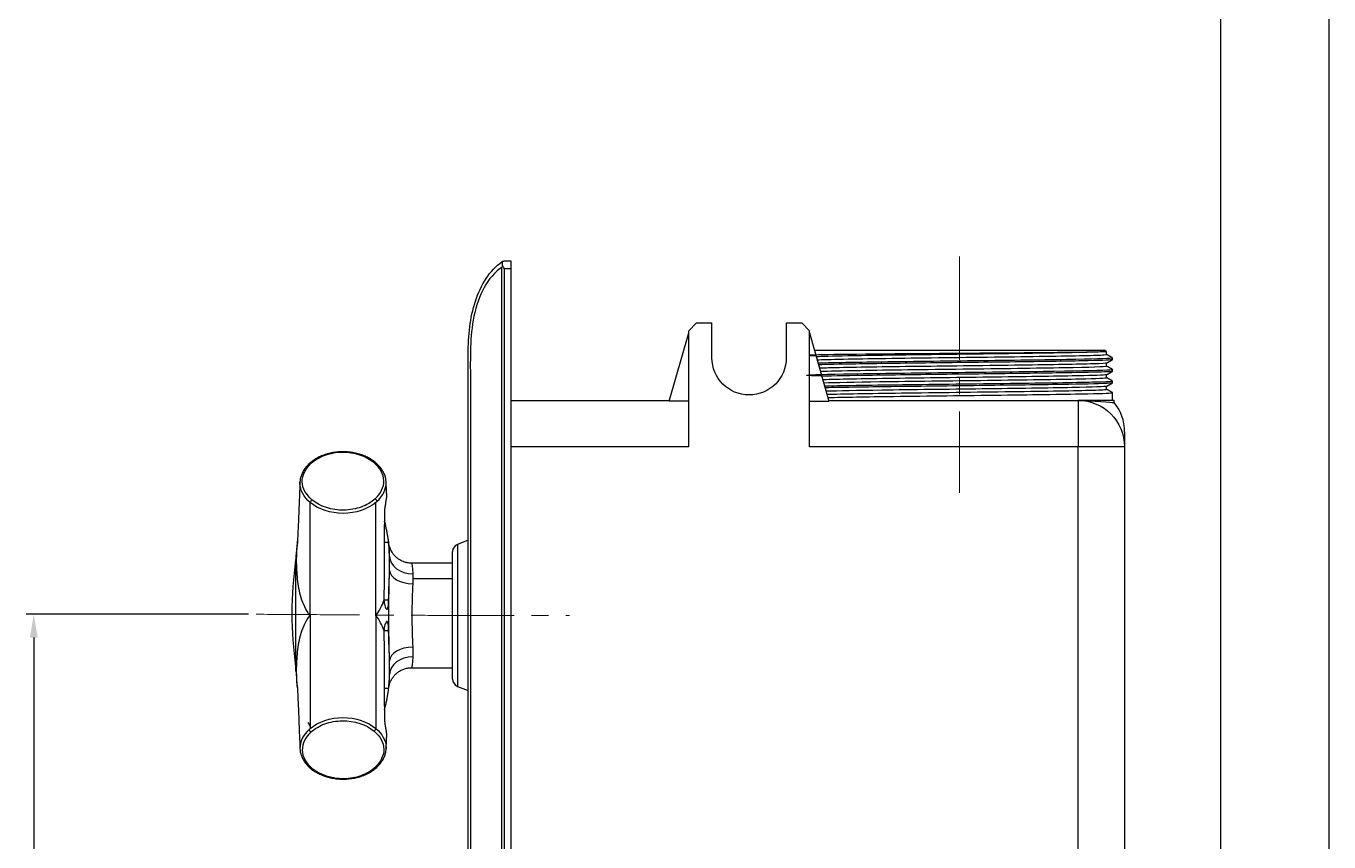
# Model space of a CAD drawing. Extents: x 39169 to 39763, y 19611 to 20031.
# Drawn here: x 39594.2 to 39762.5, y 19754.5 to 19859.9 of the extents above; entities that cross this region are included whole.
import ezdxf

# ---------------------------------------------------------------- set-up
doc = ezdxf.new("R2010")
doc.units = 0
doc.header["$LTSCALE"] = 7
doc.header["$MEASUREMENT"] = 0
doc.linetypes.add('CENTER2', pattern=[28.575, 19.05, -3.175, 3.175, -3.175])
doc.layers.get('0').update_dxf_attribs({"color": 2, "linetype": 'CONTINUOUS'})
for name, color, linetype in [('D', 2, 'CONTINUOUS'), ('DIM', 2, 'CONTINUOUS'), ('DWG', 7, 'CONTINUOUS')]:
    doc.layers.add(name, color=color, linetype=linetype)
doc.layers.add('중심선', color=1, linetype='CENTER2', lineweight=9)

msp = doc.modelspace()

# ---------------------------------------------------------------- linework, layer by layer
at = {"color": 4}
msp.add_line((39748.52, 19997.42), (39748.52, 19622.42), dxfattribs=at)
at = {"layer": 'D', "color": 2}
msp.add_line((39762.52, 20031.42), (39762.52, 19611.42), dxfattribs=at)
at = {"layer": 'DIM'}
for p, q in [((39622.93, 19783.92), (39594.2, 19783.92)), ((39595.2, 19780.92), (39595.2, 19737.04))]:
    msp.add_line(p, q, dxfattribs=at)
msp.add_solid([(39594.7, 19780.92), (39595.7, 19780.92), (39595.2, 19783.92)], dxfattribs=at)
at = {"layer": 'DWG'}
for p, q in [((39655.96, 19829.54), (39656.81, 19829.54)), ((39656.81, 19829.54), (39656.81, 19828.54)), ((39655.66, 19688.37), (39655.66, 19828.71)), ((39656.81, 19828.54), (39656.02, 19828.54)), ((39656.02, 19688.54), (39656.02, 19828.54)), ((39656.81, 19828.54), (39656.81, 19688.54)), ((39680.81, 19821.54), (39679.81, 19820.54)), ((39680.81, 19821.54), (39682.81, 19821.54)), ((39682.81, 19817.04), (39682.81, 19821.54)), ((39692.41, 19821.54), (39692.41, 19817.04)), ((39692.41, 19821.54), (39694.41, 19821.54)), ((39695.41, 19820.54), (39694.41, 19821.54)), ((39677.29, 19811.46), (39679.81, 19820.26)), ((39679.81, 19805.54), (39679.81, 19820.54)), ((39695.41, 19805.54), (39695.41, 19820.54)), ((39695.41, 19820.26), (39697.93, 19811.46)), ((39651.31, 19699.54), (39651.31, 19817.54)), ((39696.05, 19818.04), (39714.79, 19818.04)), ((39714.79, 19818.04), (39733.54, 19818.04)), ((39733.79, 19817.79), (39732.98, 19817.79)), ((39733.79, 19817.79), (39733.54, 19818.04)), ((39733.79, 19817.47), (39733.79, 19817.79)), ((39733.79, 19815.97), (39733.79, 19816.36)), ((39734.54, 19816.79), (39734.54, 19817.04)), ((39734.54, 19816.79), (39734.54, 19816.79)), ((39733.79, 19814.47), (39733.79, 19814.86)), ((39734.53, 19814.04), (39734.53, 19814.04)), ((39734.54, 19815.29), (39734.54, 19815.54)), ((39734.54, 19815.54), (39734.54, 19815.54)), ((39734.54, 19815.29), (39734.54, 19815.29)), ((39734.54, 19813.79), (39734.54, 19814.04)), ((39733.79, 19812.97), (39733.79, 19813.36)), ((39734.54, 19813.79), (39734.54, 19813.79)), ((39734.54, 19811.54), (39734.54, 19812.54)), ((39656.81, 19811.54), (39677.31, 19811.54)), ((39679.81, 19811.46), (39677.29, 19811.46)), ((39695.41, 19811.46), (39697.93, 19811.46)), ((39697.91, 19811.54), (39730.11, 19811.54)), ((39734.79, 19811.54), (39730.11, 19811.54)), ((39730.11, 19811.54), (39730.11, 19805.54)), ((39734.79, 19811.25), (39734.79, 19811.54)), ((39679.81, 19805.54), (39656.81, 19805.54)), ((39730.11, 19805.54), (39695.41, 19805.54)), ((39736.11, 19805.54), (39730.11, 19805.54)), ((39730.11, 19711.54), (39730.11, 19805.54)), ((39736.11, 19805.54), (39736.11, 19711.54)), ((39641.04, 19793.18), (39640.46, 19793.18)), ((39651.31, 19793.47), (39649.95, 19792.95)), ((39649.95, 19792.95), (39649.95, 19774.59)), ((39629.02, 19790.95), (39629.02, 19777.13)), ((39649.31, 19790.52), (39644.03, 19790.52)), ((39649.31, 19775.53), (39649.31, 19792.01)), ((39644.16, 19788.54), (39649.31, 19788.54)), ((39641.04, 19785.74), (39640.44, 19785.74)), ((39641.04, 19781.8), (39640.44, 19781.8)), ((39644.03, 19777.02), (39649.31, 19777.02)), ((39641.04, 19774.35), (39640.46, 19774.35)), ((39649.95, 19774.59), (39651.31, 19774.07))]:
    msp.add_line(p, q, dxfattribs=at)
at = {"layer": 'DWG', "extrusion": (0, 0, -1)}
for centre, radius, start, end in [((-39687.61, 19817.04), 4.8, 180, 0), ((-39730.11, 19805.54), 6, 90, 180)]:
    msp.add_arc(centre, radius, start, end, dxfattribs=at)
at = {"layer": 'DWG'}
for centre, radius, start, end in [((39650.31, 19792.01), 1, 111, 180), ((39679.21, 19784.04), 50.66, 172.1563, 187.8437), ((39629.12, 19790.94), 0.1, 114.4451, 172.1563), ((39629.12, 19777.14), 0.1, 187.8437, 270), ((39650.31, 19775.53), 1, 180, 249)]:
    msp.add_arc(centre, radius, start, end, dxfattribs=at)
for centre, major_axis, ratio, start_param, end_param in [((39730.11, 19807.5), (-6, 0), 0.999997, 3.141584, 3.818245), ((39644.15, 19791.53), (-3, -0.07), 0.795608, 0.024898, 1.551695), ((39644.15, 19789.68), (3, -0.05), 0.606164, 3.196581, 4.723378), ((39644.15, 19777.86), (3, 0.05), 0.606347, 1.559781, 3.086578), ((39644.15, 19776.02), (3, -0.07), 0.794628, 1.589544, 3.116341)]:
    msp.add_ellipse(centre, major_axis=major_axis, ratio=ratio, start_param=start_param, end_param=end_param, dxfattribs=at)
for points, knots in [([(39651.31, 19817.54), (39651.31, 19819.89), (39651.56, 19822.2), (39652.93, 19826.47), (39654.1, 19828.34), (39655.68, 19829.45)], [0, 0, 0, 0, 0.5, 0.5, 1, 1, 1, 1]), ([(39655.68, 19829.45), (39655.68, 19829.45), (39655.68, 19829.45), (39655.71, 19829.47), (39655.74, 19829.49), (39655.77, 19829.5)], [0, 0, 0, 0, 0.027225, 0.027225, 1, 1, 1, 1]), ([(39655.77, 19829.5), (39655.75, 19829.47), (39655.73, 19829.42), (39655.72, 19829.3), (39655.71, 19829.22), (39655.72, 19829.07), (39655.73, 19829), (39655.75, 19828.93)], [0, 0, 0, 0, 0.363068, 0.363068, 0.72733, 0.72733, 1, 1, 1, 1]), ([(39655.77, 19829.5), (39655.82, 19829.52), (39655.87, 19829.53), (39655.94, 19829.54), (39655.95, 19829.54), (39655.96, 19829.54), (39655.96, 19829.54), (39655.96, 19829.54)], [0, 0, 0, 0, 0.807942, 0.807942, 0.981561, 0.981561, 1, 1, 1, 1]), ([(39655.66, 19828.71), (39654.77, 19828.11), (39653.98, 19827.21), (39652.78, 19825.03), (39652.34, 19823.74), (39651.51, 19819.76), (39651.6, 19817.01), (39651.6, 19808.81), (39651.6, 19792.42), (39651.6, 19754.18), (39651.6, 19721.39), (39651.6, 19699.54)], [0, 0, 0, 0, 0.03125, 0.03125, 0.0625, 0.0625, 0.125, 0.125, 0.25, 0.5, 1, 1, 1, 1]), ([(39655.75, 19828.93), (39655.72, 19828.86), (39655.69, 19828.79), (39655.66, 19828.72), (39655.66, 19828.71), (39655.66, 19828.71)], [0, 0, 0, 0, 0.972139, 0.972139, 1, 1, 1, 1]), ([(39656.02, 19828.54), (39656.02, 19828.54), (39656.01, 19828.54), (39655.97, 19828.61), (39655.92, 19828.67), (39655.83, 19828.8), (39655.79, 19828.87), (39655.75, 19828.93)], [0, 0, 0, 0, 0.013181, 0.013181, 0.503991, 0.503991, 1, 1, 1, 1]), ([(39732.98, 19817.79), (39731.84, 19817.76), (39729.48, 19817.73), (39723.14, 19817.66), (39719.18, 19817.63), (39711.18, 19817.57), (39707.16, 19817.54), (39700.52, 19817.47), (39697.95, 19817.44), (39695.18, 19817.38), (39695, 19817.35), (39696.1, 19817.32), (39696.16, 19817.31), (39696.22, 19817.31)], [0, 0, 0, 0, 0.197897, 0.197897, 0.395794, 0.395794, 0.593691, 0.593691, 0.791588, 0.791588, 0.989485, 0.989485, 1, 1, 1, 1]), ([(39732.98, 19817.79), (39731.66, 19817.73), (39728.75, 19817.68), (39721.12, 19817.56), (39716.41, 19817.51), (39707.48, 19817.39), (39703.29, 19817.33), (39698.36, 19817.24), (39696.97, 19817.2), (39696.28, 19817.16)], [0, 0, 0, 0, 0.272141, 0.272141, 0.544281, 0.544281, 0.816422, 0.816422, 1, 1, 1, 1]), ([(39696.39, 19816.78), (39697.04, 19816.81), (39698.2, 19816.84), (39702.79, 19816.94), (39707.28, 19817), (39716.87, 19817.12), (39721.92, 19817.18), (39729.78, 19817.3), (39732.58, 19817.36), (39733.68, 19817.44), (39733.79, 19817.45), (39733.79, 19817.47)], [0, 0, 0, 0, 0.143471, 0.143471, 0.40785, 0.40785, 0.672229, 0.672229, 0.936607, 0.936607, 1, 1, 1, 1]), ([(39696.5, 19816.38), (39698.02, 19816.43), (39700.67, 19816.47), (39707.99, 19816.58), (39712.92, 19816.64), (39722.3, 19816.75), (39726.72, 19816.81), (39732.84, 19816.92), (39734.54, 19816.98), (39734.54, 19817.04)], [0, 0, 0, 0, 0.22064, 0.22064, 0.481953, 0.481953, 0.743266, 0.743266, 1, 1, 1, 1]), ([(39734.54, 19816.79), (39734.53, 19816.78), (39734.51, 19816.78), (39734.17, 19816.73), (39732.81, 19816.68), (39728.41, 19816.59), (39725.37, 19816.55), (39718.5, 19816.46), (39714.7, 19816.42), (39707.48, 19816.33), (39704.07, 19816.28), (39699.31, 19816.2), (39697.66, 19816.17), (39696.57, 19816.14)], [0, 0, 0, 0, 0.023396, 0.023396, 0.228291, 0.228291, 0.433186, 0.433186, 0.63808, 0.63808, 0.842975, 0.842975, 1, 1, 1, 1]), ([(39733.78, 19816.36), (39733.76, 19816.32), (39733.18, 19816.29), (39730.18, 19816.2), (39726.77, 19816.14), (39718.55, 19816.03), (39713.77, 19815.97), (39705.08, 19815.86), (39701.25, 19815.8), (39697.91, 19815.73), (39697.2, 19815.7), (39696.7, 19815.68)], [0, 0, 0, 0, 0.149933, 0.149933, 0.402285, 0.402285, 0.654638, 0.654638, 0.90699, 0.90699, 1, 1, 1, 1]), ([(39696.81, 19815.3), (39697.84, 19815.34), (39699.61, 19815.38), (39705.53, 19815.48), (39710.4, 19815.54), (39720.08, 19815.66), (39724.84, 19815.72), (39731.68, 19815.84), (39733.7, 19815.9), (39733.79, 19815.97), (39733.79, 19815.97), (39733.79, 19815.97)], [0, 0, 0, 0, 0.178841, 0.178841, 0.450485, 0.450485, 0.722128, 0.722128, 0.993771, 0.993771, 1, 1, 1, 1]), ([(39696.93, 19814.68), (39695.49, 19814.72), (39694.84, 19814.76), (39695.48, 19814.86), (39697.62, 19814.92), (39704.4, 19815.03), (39709.02, 19815.09), (39718.5, 19815.21), (39723.3, 19815.26), (39730.75, 19815.38), (39733.35, 19815.43), (39734.43, 19815.51), (39734.54, 19815.52), (39734.54, 19815.54)], [0, 0, 0, 0, 0.144638, 0.144638, 0.345761, 0.345761, 0.546884, 0.546884, 0.748007, 0.748007, 0.949131, 0.949131, 1, 1, 1, 1]), ([(39734.54, 19815.29), (39734.48, 19815.25), (39733.65, 19815.21), (39730.35, 19815.13), (39727.66, 19815.09), (39721.25, 19814.99), (39717.54, 19814.95), (39710.18, 19814.86), (39706.57, 19814.82), (39700.76, 19814.73), (39698.48, 19814.69), (39697, 19814.65)], [0, 0, 0, 0, 0.180873, 0.180873, 0.389642, 0.389642, 0.598411, 0.598411, 0.80718, 0.80718, 1, 1, 1, 1]), ([(39733.79, 19814.86), (39733.75, 19814.81), (39732.73, 19814.77), (39728.42, 19814.67), (39724.6, 19814.61), (39715.93, 19814.5), (39711.15, 19814.44), (39702.91, 19814.33), (39699.48, 19814.27), (39697.42, 19814.21), (39697.28, 19814.2), (39697.14, 19814.2)], [0, 0, 0, 0, 0.202273, 0.202273, 0.461251, 0.461251, 0.720229, 0.720229, 0.979206, 0.979206, 1, 1, 1, 1]), ([(39697.25, 19813.81), (39698.73, 19813.86), (39701.28, 19813.91), (39708.58, 19814.02), (39713.67, 19814.08), (39723.18, 19814.2), (39727.54, 19814.26), (39732.57, 19814.37), (39733.79, 19814.42), (39733.79, 19814.47)], [0, 0, 0, 0, 0.220191, 0.220191, 0.498018, 0.498018, 0.775845, 0.775845, 1, 1, 1, 1]), ([(39697.36, 19813.4), (39697.71, 19813.41), (39698.1, 19813.42), (39701.21, 19813.49), (39705.35, 19813.55), (39714.54, 19813.66), (39719.55, 19813.72), (39727.99, 19813.83), (39731.39, 19813.89), (39734.07, 19813.98), (39734.54, 19814.01), (39734.53, 19814.04)], [0, 0, 0, 0, 0.042826, 0.042826, 0.314169, 0.314169, 0.585511, 0.585511, 0.856854, 0.856854, 1, 1, 1, 1]), ([(39734.54, 19813.79), (39734.5, 19813.76), (39734.08, 19813.73), (39731.99, 19813.66), (39729.71, 19813.62), (39723.86, 19813.53), (39720.31, 19813.49), (39712.98, 19813.39), (39709.23, 19813.35), (39702.66, 19813.26), (39699.85, 19813.22), (39697.75, 19813.17), (39697.58, 19813.17), (39697.42, 19813.16)], [0, 0, 0, 0, 0.130994, 0.130994, 0.343275, 0.343275, 0.555555, 0.555555, 0.767835, 0.767835, 0.980116, 0.980116, 1, 1, 1, 1]), ([(39733.79, 19813.35), (39733.69, 19813.3), (39732.08, 19813.25), (39726.38, 19813.13), (39722.19, 19813.08), (39713.27, 19812.96), (39708.57, 19812.91), (39701.62, 19812.81), (39699.1, 19812.76), (39697.55, 19812.71)], [0, 0, 0, 0, 0.25306, 0.25306, 0.518606, 0.518606, 0.784152, 0.784152, 1, 1, 1, 1]), ([(39697.66, 19812.33), (39699.63, 19812.38), (39703.12, 19812.44), (39711.78, 19812.56), (39716.96, 19812.62), (39726.01, 19812.74), (39729.84, 19812.8), (39733.16, 19812.9), (39733.78, 19812.93), (39733.78, 19812.97)], [0, 0, 0, 0, 0.266736, 0.266736, 0.550318, 0.550318, 0.833899, 0.833899, 1, 1, 1, 1]), ([(39697.79, 19811.91), (39699.78, 19811.96), (39702.79, 19812.01), (39710.59, 19812.11), (39715.62, 19812.17), (39724.74, 19812.29), (39728.8, 19812.34), (39733.44, 19812.44), (39734.54, 19812.49), (39734.54, 19812.54)], [0, 0, 0, 0, 0.227565, 0.227565, 0.503339, 0.503339, 0.779113, 0.779113, 1, 1, 1, 1]), ([(39736.11, 19807.5), (39736.11, 19807.48), (39736.11, 19806.95), (39736.11, 19805.98), (39736.11, 19805.54), (39736.11, 19805.54)], [0, 0, 0, 0, 0.49848, 0.49848, 1, 1, 1, 1]), ([(39639.35, 19803.5), (39639.33, 19803.52), (39639.16, 19803.66), (39638.81, 19803.91), (39638.29, 19804.21), (39637.72, 19804.46), (39637.1, 19804.66), (39636.44, 19804.81), (39635.75, 19804.9), (39635.05, 19804.92), (39634.35, 19804.88), (39633.66, 19804.77), (39632.99, 19804.6), (39632.37, 19804.38), (39631.78, 19804.09), (39631.26, 19803.76), (39630.95, 19803.52), (39630.8, 19803.39)], [0, 0, 0, 0, 0.010885, 0.081871, 0.146889, 0.216457, 0.284933, 0.356743, 0.428241, 0.499771, 0.571866, 0.643393, 0.715494, 0.787186, 0.85846, 0.930541, 1, 1, 1, 1]), ([(39639.16, 19803.48), (39638.16, 19804.34), (39636.61, 19804.84), (39634.28, 19804.81), (39633.5, 19804.68), (39632.1, 19804.17), (39631.51, 19803.8), (39631.01, 19803.37)], [0, 0, 0, 0, 0.5, 0.5, 0.75, 0.75, 1, 1, 1, 1]), ([(39630.81, 19803.38), (39630.74, 19803.31), (39630.52, 19803.1), (39630.21, 19802.72), (39629.92, 19802.26), (39629.71, 19801.77), (39629.6, 19801.35), (39629.59, 19801.08), (39629.59, 19800.97)], [0, 0, 0, 0, 0.102116, 0.30134, 0.513359, 0.691341, 0.879729, 1, 1, 1, 1]), ([(39631.14, 19798.7), (39630.38, 19799.36), (39629.9, 19800.17), (39629.85, 19801.87), (39630.29, 19802.69), (39631.01, 19803.37)], [0, 0, 0, 0, 0.5, 0.5, 1, 1, 1, 1]), ([(39630.94, 19803.49), (39630.86, 19803.43), (39630.76, 19803.34), (39630.67, 19803.25), (39630.65, 19803.23)], [0, 0, 0, 0, 0.807448, 1, 1, 1, 1]), ([(39630.81, 19803.38), (39630.82, 19803.39), (39630.82, 19803.39), (39630.85, 19803.41), (39630.87, 19803.41), (39630.92, 19803.41), (39630.94, 19803.4), (39630.98, 19803.39), (39630.99, 19803.38), (39631, 19803.38), (39631.01, 19803.37), (39631.01, 19803.37)], [0, 0, 0, 0, 0.170577, 0.170577, 0.496555, 0.496555, 0.822593, 0.822593, 0.943815, 0.943815, 1, 1, 1, 1]), ([(39639.29, 19798.82), (39640.02, 19799.5), (39640.45, 19800.32), (39640.4, 19802.01), (39639.93, 19802.83), (39639.17, 19803.48)], [0, 0, 0, 0, 0.5, 0.5, 1, 1, 1, 1]), ([(39640.71, 19800.97), (39640.71, 19801.07), (39640.7, 19801.34), (39640.6, 19801.77), (39640.39, 19802.24), (39640.11, 19802.7), (39639.76, 19803.12), (39639.5, 19803.38), (39639.36, 19803.5)], [0, 0, 0, 0, 0.11048, 0.287525, 0.465212, 0.641108, 0.835608, 1, 1, 1, 1]), ([(39629.58, 19800.99), (39629.56, 19800.45), (39629.52, 19799.45), (39629.47, 19798.07), (39629.42, 19796.92), (39629.39, 19796.02), (39629.36, 19795.37), (39629.34, 19794.91), (39629.32, 19794.52), (39629.3, 19794.15), (39629.28, 19793.77), (39629.27, 19793.42), (39629.25, 19793.09), (39629.24, 19792.94), (39629.23, 19792.88)], [0, 0, 0, 0, 0.156784, 0.296121, 0.411314, 0.503342, 0.573483, 0.616157, 0.655391, 0.713095, 0.768721, 0.834842, 0.911682, 1, 1, 1, 1]), ([(39630.91, 19798.36), (39630.1, 19799.06), (39629.61, 19799.91), (39629.58, 19800.87), (39629.58, 19800.92), (39629.58, 19800.97)], [0, 0, 0, 0, 0.942478, 0.942478, 1, 1, 1, 1]), ([(39639.53, 19798.48), (39640.29, 19799.19), (39640.75, 19800.07), (39640.72, 19800.96), (39640.72, 19800.97), (39640.72, 19800.97)], [0, 0, 0, 0, 0.996512, 0.996512, 1, 1, 1, 1]), ([(39639.29, 19798.82), (39638.79, 19798.39), (39638.2, 19798.01), (39636.82, 19797.52), (39636.04, 19797.38), (39633.71, 19797.34), (39632.14, 19797.84), (39631.14, 19798.7)], [0, 0, 0, 0, 0.25, 0.25, 0.5, 0.5, 1, 1, 1, 1]), ([(39639.29, 19798.82), (39639.3, 19798.81), (39639.3, 19798.81), (39639.33, 19798.79), (39639.36, 19798.77), (39639.41, 19798.73), (39639.43, 19798.7), (39639.47, 19798.65), (39639.49, 19798.62), (39639.51, 19798.56), (39639.52, 19798.54), (39639.53, 19798.5), (39639.53, 19798.49), (39639.53, 19798.48)], [0, 0, 0, 0, 0.037932, 0.037932, 0.258081, 0.258081, 0.478231, 0.478231, 0.698358, 0.698358, 0.918444, 0.918444, 1, 1, 1, 1]), ([(39640.76, 19799.04), (39640.75, 19798.92), (39640.72, 19798.78), (39640.67, 19798.48), (39640.64, 19798.32), (39640.59, 19797.98), (39640.56, 19797.81), (39640.51, 19797.46), (39640.5, 19797.29), (39640.5, 19797.14)], [0, 0, 0, 0, 0.242739, 0.242739, 0.485087, 0.485087, 0.733006, 0.733006, 1, 1, 1, 1]), ([(39639.39, 19798.37), (39638.37, 19797.48), (39636.77, 19796.96), (39633.55, 19796.95), (39631.95, 19797.48), (39630.91, 19798.36)], [0, 0, 0, 0, 0.5, 0.5, 1, 1, 1, 1]), ([(39630.91, 19783.77), (39630.91, 19785.84), (39630.91, 19790.01), (39630.91, 19794.96), (39630.91, 19797.5), (39630.91, 19798.36)], [0, 0, 0, 0, 0.391693, 0.783386, 1, 1, 1, 1]), ([(39639.39, 19783.77), (39639.39, 19786.42), (39639.39, 19789.08), (39639.39, 19794.08), (39639.39, 19796.38), (39639.39, 19798.37)], [0, 0, 0, 0, 0.5, 0.5, 1, 1, 1, 1]), ([(39640.48, 19795.96), (39640.49, 19795.95), (39640.49, 19795.93), (39640.52, 19795.83), (39640.56, 19795.72), (39640.59, 19795.59), (39640.59, 19795.59), (39640.59, 19795.58)], [0, 0, 0, 0, 0.154155, 0.154155, 0.979625, 0.979625, 1, 1, 1, 1]), ([(39641.04, 19793.18), (39641.04, 19793.22), (39641.03, 19793.28), (39641.01, 19793.45), (39641, 19793.56), (39640.96, 19793.82), (39640.94, 19793.97), (39640.88, 19794.28), (39640.85, 19794.45), (39640.79, 19794.78), (39640.75, 19794.95), (39640.68, 19795.27), (39640.64, 19795.43), (39640.56, 19795.7), (39640.53, 19795.82), (39640.49, 19795.93), (39640.49, 19795.95), (39640.49, 19795.96)], [0, 0, 0, 0, 0.136564, 0.136564, 0.273102, 0.273102, 0.410061, 0.410061, 0.548299, 0.548299, 0.688659, 0.688659, 0.831611, 0.831611, 0.975792, 0.975792, 1, 1, 1, 1]), ([(39629.25, 19793.04), (39629.25, 19793.09), (39629.26, 19793.17), (39629.27, 19793.28), (39629.28, 19793.38), (39629.29, 19793.39), (39629.27, 19793.24), (39629.24, 19792.97), (39629.2, 19792.6), (39629.16, 19792.26), (39629.15, 19792.03), (39629.14, 19791.97)], [0, 0, 0, 0, 0.169665, 0.327023, 0.418476, 0.498711, 0.588414, 0.695863, 0.825037, 0.950886, 1, 1, 1, 1]), ([(39630.91, 19783.77), (39630.34, 19784.47), (39629.63, 19786.04), (39629.23, 19788.46), (39629.13, 19790.75), (39629.18, 19792.22), (39629.23, 19792.88)], [0, 0, 0, 0, 0.262338, 0.524676, 0.787014, 1, 1, 1, 1]), ([(39641.02, 19793.37), (39641.02, 19793.37), (39641.02, 19793.36), (39641.03, 19793.33), (39641.03, 19793.29), (39641.03, 19793.26)], [0, 0, 0, 0, 0.030612, 0.030612, 1, 1, 1, 1]), ([(39641.16, 19791.4), (39641.13, 19792.61), (39641.05, 19793.16), (39641.05, 19793.16), (39641.05, 19793.16), (39641.05, 19793.16)], [0, 0, 0, 0, 0.951543, 0.951543, 1, 1, 1, 1]), ([(39644.03, 19790.53), (39644, 19790.52), (39643.81, 19790.51), (39643.46, 19790.56), (39643.01, 19790.68), (39642.6, 19790.87), (39642.25, 19791.09), (39641.94, 19791.35), (39641.69, 19791.63), (39641.49, 19791.91), (39641.33, 19792.19), (39641.22, 19792.45), (39641.15, 19792.67), (39641.1, 19792.84), (39641.08, 19792.95), (39641.07, 19793), (39641.07, 19793.03), (39641.07, 19793.03)], [0, 0, 0, 0, 0.019511, 0.132899, 0.240409, 0.342617, 0.439725, 0.53167, 0.618161, 0.698668, 0.77237, 0.838007, 0.893245, 0.933627, 0.961482, 0.982136, 1, 1, 1, 1]), ([(39629.07, 19776.57), (39629.07, 19776.57), (39629.07, 19776.57), (39629.07, 19776.57), (39629.05, 19777.28), (39629.04, 19779.74), (39629.07, 19781.48), (39629.07, 19785.06), (39629.05, 19786.91), (39629.04, 19789.7), (39629.06, 19790.65), (39629.07, 19790.9)], [0, 0, 0, 0, 0.000187, 0.000187, 0.25014, 0.25014, 0.500093, 0.500093, 0.750047, 0.750047, 1, 1, 1, 1]), ([(39629.14, 19791.97), (39629.14, 19791.97), (39629.14, 19791.97), (39629.14, 19791.97), (39629.14, 19791.97), (39629.14, 19791.97), (39629.14, 19791.97), (39629.14, 19791.97)], [0, 0, 0, 0, 0.428962, 0.428962, 0.714481, 0.714481, 1, 1, 1, 1]), ([(39641.16, 19777.9), (39641.13, 19779.59), (39641.05, 19781.68), (39641.05, 19785.86), (39641.13, 19787.94), (39641.16, 19789.63)], [0, 0, 0, 0, 0.5, 0.5, 1, 1, 1, 1]), ([(39644.15, 19787.86), (39644.12, 19786.69), (39644.03, 19785.25), (39644.03, 19782.29), (39644.12, 19780.85), (39644.15, 19779.68)], [0, 0, 0, 0, 0.5, 0.5, 1, 1, 1, 1]), ([(39640.44, 19785.69), (39640.45, 19785.53), (39640.47, 19785.37), (39640.52, 19785.1), (39640.56, 19784.98), (39640.63, 19784.77), (39640.67, 19784.69), (39640.74, 19784.57), (39640.78, 19784.54), (39640.85, 19784.55), (39640.88, 19784.58), (39640.94, 19784.7), (39640.96, 19784.78), (39641, 19785), (39641.01, 19785.13), (39641.03, 19785.42), (39641.04, 19785.58), (39641.04, 19785.74)], [0, 0, 0, 0, 0.121679, 0.121679, 0.243039, 0.243039, 0.369024, 0.369024, 0.498634, 0.498634, 0.627642, 0.627642, 0.754309, 0.754309, 0.878919, 0.878919, 1, 1, 1, 1]), ([(39629.23, 19774.65), (39629.18, 19775.31), (39629.13, 19776.79), (39629.23, 19779.08), (39629.63, 19781.5), (39630.34, 19783.07), (39630.91, 19783.77)], [0, 0, 0, 0, 0.213663, 0.475775, 0.737888, 1, 1, 1, 1]), ([(39630.91, 19783.77), (39630.91, 19781.12), (39630.91, 19778.46), (39630.91, 19773.45), (39630.91, 19771.16), (39630.91, 19769.17)], [0, 0, 0, 0, 0.5, 0.5, 1, 1, 1, 1]), ([(39639.39, 19783.77), (39639.39, 19781.7), (39639.39, 19777.53), (39639.39, 19772.58), (39639.39, 19770.04), (39639.39, 19769.18)], [0, 0, 0, 0, 0.391689, 0.783377, 1, 1, 1, 1]), ([(39641.03, 19782.07), (39641.03, 19782.14), (39641.03, 19782.2), (39641.01, 19782.41), (39641, 19782.54), (39640.96, 19782.75), (39640.94, 19782.84), (39640.89, 19782.96), (39640.85, 19782.99), (39640.79, 19783), (39640.75, 19782.97), (39640.68, 19782.87), (39640.64, 19782.79), (39640.56, 19782.58), (39640.53, 19782.45), (39640.47, 19782.17), (39640.45, 19782.01), (39640.44, 19781.85)], [0, 0, 0, 0, 0.058979, 0.058979, 0.190838, 0.190838, 0.323104, 0.323104, 0.456606, 0.456606, 0.592163, 0.592163, 0.730228, 0.730228, 0.869481, 0.869481, 1, 1, 1, 1]), ([(39641.07, 19774.51), (39641.07, 19774.52), (39641.07, 19774.55), (39641.1, 19774.66), (39641.14, 19774.84), (39641.23, 19775.12), (39641.39, 19775.48), (39641.64, 19775.86), (39641.93, 19776.18), (39642.27, 19776.47), (39642.67, 19776.71), (39643.11, 19776.89), (39643.57, 19777), (39643.88, 19777.02), (39644.03, 19777.02)], [0, 0, 0, 0, 0.027961, 0.054605, 0.097066, 0.156119, 0.262638, 0.366905, 0.466489, 0.567228, 0.673931, 0.783792, 0.895465, 1, 1, 1, 1]), ([(39644.15, 19778.41), (39644.12, 19777.52), (39644.03, 19777.02), (39644.03, 19777.02), (39644.03, 19777.02), (39644.03, 19777.02)], [0, 0, 0, 0, 0.999444, 0.999444, 1, 1, 1, 1]), ([(39629.07, 19776.57), (39629.08, 19776.44), (39629.1, 19776.08), (39629.14, 19775.6), (39629.17, 19775.15), (39629.2, 19774.85), (39629.23, 19774.62), (39629.24, 19774.51), (39629.25, 19774.47)], [0, 0, 0, 0, 0.170656, 0.493666, 0.643923, 0.785276, 0.910688, 1, 1, 1, 1]), ([(39629.23, 19774.65), (39629.24, 19774.63), (39629.24, 19774.54), (39629.26, 19774.29), (39629.27, 19774), (39629.29, 19773.67), (39629.31, 19773.27), (39629.33, 19772.73), (39629.37, 19771.97), (39629.41, 19770.96), (39629.46, 19769.69), (39629.52, 19768.2), (39629.56, 19767.12), (39629.58, 19766.55)], [0, 0, 0, 0, 0.087152, 0.158748, 0.216625, 0.261719, 0.305625, 0.361984, 0.447333, 0.553455, 0.681669, 0.832834, 1, 1, 1, 1]), ([(39640.49, 19771.58), (39640.49, 19771.59), (39640.49, 19771.61), (39640.52, 19771.71), (39640.56, 19771.82), (39640.63, 19772.08), (39640.67, 19772.23), (39640.74, 19772.55), (39640.78, 19772.72), (39640.85, 19773.07), (39640.88, 19773.24), (39640.94, 19773.56), (39640.96, 19773.72), (39641, 19773.98), (39641.01, 19774.09), (39641.03, 19774.21), (39641.03, 19774.25), (39641.03, 19774.27)], [0, 0, 0, 0, 0.026016, 0.026016, 0.171766, 0.171766, 0.323076, 0.323076, 0.478748, 0.478748, 0.633697, 0.633697, 0.785828, 0.785828, 0.935481, 0.935481, 1, 1, 1, 1]), ([(39630.91, 19769.17), (39631.94, 19770.06), (39633.53, 19770.58), (39636.75, 19770.58), (39638.36, 19770.06), (39639.39, 19769.18)], [0, 0, 0, 0, 0.5, 0.5, 1, 1, 1, 1]), ([(39631.01, 19768.72), (39631.51, 19769.15), (39632.11, 19769.53), (39633.49, 19770.02), (39634.27, 19770.16), (39636.6, 19770.19), (39638.16, 19769.7), (39639.16, 19768.84)], [0, 0, 0, 0, 0.25, 0.25, 0.5, 0.5, 1, 1, 1, 1]), ([(39640.5, 19770.43), (39640.5, 19770.29), (39640.51, 19770.14), (39640.55, 19769.82), (39640.57, 19769.65), (39640.63, 19769.31), (39640.66, 19769.14), (39640.72, 19768.82), (39640.74, 19768.67), (39640.76, 19768.52), (39640.76, 19768.5), (39640.76, 19768.48)], [0, 0, 0, 0, 0.234852, 0.234852, 0.469103, 0.469103, 0.712162, 0.712162, 0.961297, 0.961297, 1, 1, 1, 1]), ([(39630.78, 19769.06), (39630.01, 19768.35), (39629.56, 19767.47), (39629.58, 19766.57), (39629.58, 19766.57), (39629.58, 19766.57)], [0, 0, 0, 0, 0.994902, 0.994902, 1, 1, 1, 1]), ([(39631.01, 19768.72), (39630.29, 19768.05), (39629.86, 19767.22), (39629.9, 19765.53), (39630.37, 19764.71), (39631.14, 19764.06)], [0, 0, 0, 0, 0.5, 0.5, 1, 1, 1, 1]), ([(39631.01, 19768.72), (39631.01, 19768.73), (39631.01, 19768.73), (39630.97, 19768.75), (39630.95, 19768.77), (39630.9, 19768.81), (39630.88, 19768.84), (39630.84, 19768.89), (39630.82, 19768.92), (39630.8, 19768.98), (39630.79, 19769.01), (39630.78, 19769.04), (39630.78, 19769.05), (39630.78, 19769.06)], [0, 0, 0, 0, 0.038268, 0.038268, 0.258414, 0.258414, 0.478561, 0.478561, 0.698686, 0.698686, 0.91877, 0.91877, 1, 1, 1, 1]), ([(39639.16, 19768.84), (39639.93, 19768.18), (39640.4, 19767.37), (39640.45, 19765.67), (39640.02, 19764.85), (39639.29, 19764.17)], [0, 0, 0, 0, 0.5, 0.5, 1, 1, 1, 1]), ([(39639.39, 19769.18), (39640.2, 19768.48), (39640.7, 19767.62), (39640.73, 19766.67), (39640.73, 19766.62), (39640.72, 19766.56)], [0, 0, 0, 0, 0.943012, 0.943012, 1, 1, 1, 1]), ([(39629.59, 19766.57), (39629.59, 19766.46), (39629.6, 19766.2), (39629.71, 19765.77), (39629.91, 19765.3), (39630.19, 19764.84), (39630.54, 19764.42), (39630.81, 19764.16), (39630.94, 19764.04)], [0, 0, 0, 0, 0.109652, 0.28682, 0.464685, 0.64083, 0.835594, 1, 1, 1, 1]), ([(39639.49, 19764.16), (39639.56, 19764.23), (39639.78, 19764.43), (39640.09, 19764.82), (39640.39, 19765.28), (39640.59, 19765.76), (39640.7, 19766.19), (39640.71, 19766.46), (39640.71, 19766.57)], [0, 0, 0, 0, 0.102316, 0.301319, 0.513097, 0.690926, 0.879188, 1, 1, 1, 1]), ([(39630.8, 19764.15), (39630.82, 19764.13), (39630.99, 19763.99), (39631.21, 19763.82), (39631.44, 19763.67), (39631.49, 19763.64)], [0, 0, 0, 0, 0.087214, 0.77861, 1, 1, 1, 1]), ([(39630.95, 19764.04), (39630.97, 19764.02), (39631.14, 19763.88), (39631.49, 19763.64), (39632.01, 19763.33), (39632.58, 19763.08), (39633.2, 19762.88), (39633.86, 19762.73), (39634.55, 19762.64), (39635.25, 19762.62), (39635.95, 19762.66), (39636.64, 19762.77), (39637.31, 19762.93), (39637.93, 19763.16), (39638.52, 19763.44), (39639.04, 19763.78), (39639.35, 19764.02), (39639.5, 19764.14)], [0, 0, 0, 0, 0.010659, 0.081671, 0.146683, 0.216263, 0.284708, 0.356532, 0.428097, 0.499709, 0.571846, 0.643369, 0.715452, 0.787168, 0.858488, 0.930629, 1, 1, 1, 1]), ([(39631.14, 19764.06), (39632.14, 19763.2), (39633.69, 19762.7), (39636.02, 19762.73), (39636.8, 19762.86), (39638.2, 19763.37), (39638.79, 19763.74), (39639.29, 19764.17)], [0, 0, 0, 0, 0.5, 0.5, 0.75, 0.75, 1, 1, 1, 1]), ([(39639.49, 19764.16), (39639.48, 19764.15), (39639.48, 19764.14), (39639.45, 19764.13), (39639.43, 19764.13), (39639.38, 19764.13), (39639.36, 19764.14), (39639.32, 19764.15), (39639.31, 19764.15), (39639.3, 19764.16), (39639.29, 19764.16), (39639.29, 19764.17)], [0, 0, 0, 0, 0.170567, 0.170567, 0.496561, 0.496561, 0.822612, 0.822612, 0.94331, 0.94331, 1, 1, 1, 1])]:
    msp.add_open_spline(points, degree=3, knots=knots, dxfattribs=at)
for points, degree in [([(39734.55, 19817.04), (39734.17, 19817.26), (39733.79, 19817.47)], 2), ([(39733.78, 19816.35), (39734.16, 19816.57), (39734.55, 19816.79)], 2), ([(39734.55, 19815.54), (39734.17, 19815.76), (39733.79, 19815.97)], 2), ([(39734.54, 19817.04), (39734.54, 19817.04), (39734.54, 19817.04), (39734.53, 19817.05)], 3), ([(39733.79, 19814.85), (39734.17, 19815.07), (39734.55, 19815.29)], 2), ([(39733.79, 19814.86), (39733.98, 19814.96), (39734.17, 19815.07)], 2), ([(39734.55, 19814.04), (39734.17, 19814.26), (39733.79, 19814.47)], 2), ([(39734.26, 19815.12), (39734.4, 19815.21), (39734.55, 19815.29)], 2), ([(39733.78, 19813.35), (39734.16, 19813.57), (39734.55, 19813.79)], 2), ([(39734.55, 19812.54), (39734.17, 19812.76), (39733.79, 19812.97)], 2), ([(39730.43, 19811.53), (39733.26, 19811.38), (39734.8, 19811.25), (39734.79, 19811.25)], 3), ([(39639.36, 19803.49), (39639.32, 19803.53), (39639.24, 19803.53), (39639.17, 19803.48)], 3), ([(39629.59, 19801.12), (39629.59, 19801.07), (39629.58, 19801.02), (39629.58, 19800.97)], 3), ([(39640.78, 19799.52), (39640.72, 19800.99)], 1), ([(39640.78, 19799.52), (39640.72, 19800.99)], 1), ([(39640.78, 19799.52), (39640.79, 19799.36), (39640.78, 19799.2), (39640.76, 19799.04)], 3), ([(39631.14, 19798.7), (39631.02, 19798.63), (39630.92, 19798.47), (39630.91, 19798.36)], 3), ([(39639.53, 19798.48), (39639.49, 19798.44), (39639.44, 19798.4), (39639.4, 19798.37)], 3), ([(39640.5, 19797.14), (39640.47, 19793.8), (39640.45, 19789.95), (39640.44, 19785.95)], 3), ([(39641.03, 19793.26), (39641.04, 19793.23), (39641.04, 19793.2), (39641.04, 19793.18)], 3), ([(39641.16, 19791.4), (39641.13, 19792.27), (39641.07, 19792.89), (39641.04, 19793.18)], 3), ([(39629.14, 19791.97), (39629.11, 19791.61), (39629.09, 19791.26), (39629.07, 19790.9)], 3), ([(39629.08, 19791.03), (39629.1, 19791.34), (39629.12, 19791.66), (39629.14, 19791.97)], 3), ([(39641.16, 19789.63), (39641.17, 19790.29), (39641.17, 19790.89), (39641.16, 19791.4)], 3), ([(39644.03, 19790.52), (39644.03, 19790.52), (39644.12, 19790.02), (39644.15, 19789.14)], 3), ([(39641.04, 19785.74), (39641.08, 19787.16), (39641.13, 19788.5), (39641.16, 19789.63)], 3), ([(39644.15, 19789.14), (39644.16, 19788.96), (39644.16, 19788.76), (39644.16, 19788.54)], 3), ([(39644.16, 19788.54), (39644.16, 19788.33), (39644.16, 19788.1), (39644.15, 19787.86)], 3), ([(39639.39, 19783.77), (39639.87, 19784.37), (39640.2, 19785.02), (39640.44, 19785.69)], 3), ([(39640.44, 19785.95), (39640.44, 19785.86), (39640.44, 19785.78), (39640.44, 19785.69)], 3), ([(39640.44, 19781.85), (39640.2, 19782.52), (39639.87, 19783.17), (39639.39, 19783.77)], 3), ([(39641.04, 19781.8), (39641.04, 19781.89), (39641.04, 19781.98), (39641.03, 19782.07)], 3), ([(39640.44, 19781.85), (39640.44, 19781.76), (39640.44, 19781.68), (39640.44, 19781.59)], 3), ([(39640.44, 19781.59), (39640.45, 19777.6), (39640.47, 19773.76), (39640.5, 19770.43)], 3), ([(39641.16, 19777.9), (39641.13, 19779.05), (39641.07, 19780.38), (39641.04, 19781.8)], 3), ([(39644.15, 19779.68), (39644.16, 19779.2), (39644.16, 19778.77), (39644.15, 19778.41)], 3), ([(39641.16, 19776.15), (39641.17, 19776.66), (39641.17, 19777.24), (39641.16, 19777.9)], 3), ([(39641.05, 19774.39), (39641.08, 19774.7), (39641.14, 19775.31), (39641.16, 19776.15)], 3), ([(39641.05, 19774.38), (39641.05, 19774.43), (39641.1, 19774.75), (39641.13, 19775.37)], 3), ([(39641.03, 19774.27), (39641.04, 19774.31), (39641.04, 19774.34), (39641.04, 19774.35)], 3), ([(39641.04, 19774.37), (39641.05, 19774.38), (39641.05, 19774.38), (39641.05, 19774.39)], 3), ([(39641.05, 19774.43), (39641.06, 19774.53)], 1), ([(39641.05, 19774.4), (39641.05, 19774.4), (39641.05, 19774.43)], 2), ([(39630.6, 19769.93), (39630.69, 19769.79), (39630.8, 19769.65), (39630.91, 19769.51)], 3), ([(39630.78, 19769.06), (39630.82, 19769.1), (39630.86, 19769.14), (39630.91, 19769.17)], 3), ([(39630.91, 19769.43), (39630.91, 19769.48), (39630.91, 19769.51), (39630.91, 19769.51)], 3), ([(39639.16, 19768.84), (39639.28, 19768.91), (39639.39, 19769.06), (39639.39, 19769.17)], 3), ([(39640.72, 19766.55), (39640.78, 19768.02)], 1), ([(39640.72, 19766.55), (39640.78, 19768.02)], 1), ([(39640.76, 19768.48), (39640.78, 19768.33), (39640.78, 19768.17), (39640.78, 19768.02)], 3), ([(39630.94, 19764.04), (39630.98, 19764.01), (39631.06, 19764.01), (39631.14, 19764.06)], 3)]:
    msp.add_open_spline(points, degree=degree, dxfattribs=at)
at = {"layer": '중심선', "linetype": 'CENTER2', "ltscale": 0.1}
msp.add_line((39714.79, 19830.12), (39714.79, 19799.62), dxfattribs=at)
msp.add_open_spline([(39623.93, 19783.92), (39648.45, 19783.77), (39664.42, 19783.77)], degree=1, knots=[0, 0, 0.238448, 1, 1], dxfattribs=at)

doc.saveas('drawing.dxf')
